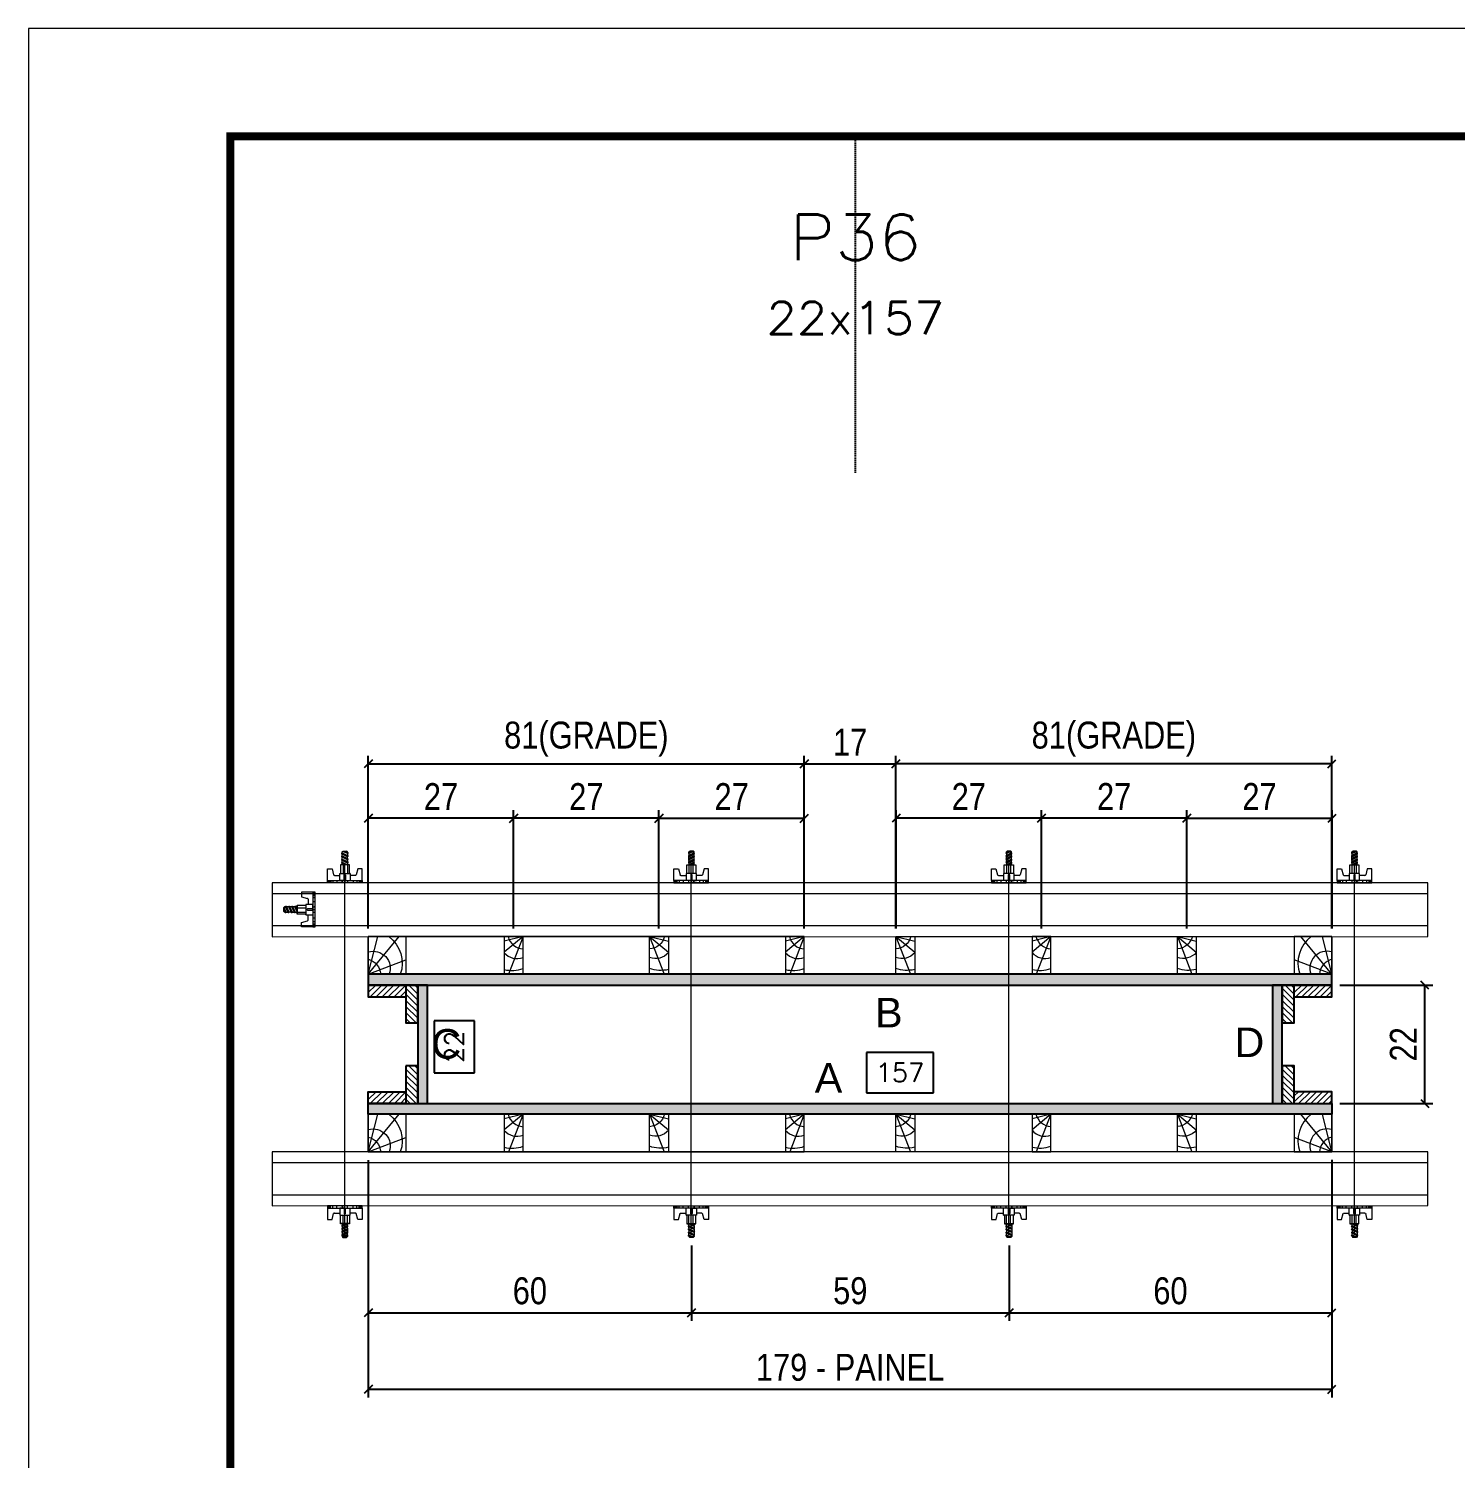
# Model space of a CAD drawing. Extents: x 14400 to 24104, y -21631 to 6985.
# Drawn here: x 14413 to 14944, y -2735 to -2204 of the extents above; entities that cross this region are included whole.
import ezdxf
from ezdxf.enums import TextEntityAlignment as Align

# ---------------------------------------------------------------- set-up
doc = ezdxf.new("R2010")
doc.units = 0
doc.linetypes.add('DASHED', pattern=[0.75, 0.5, -0.25])
doc.linetypes.add('HIDDEN', pattern=[0.375, 0.25, -0.125])
for name, color, linetype in [('CHAPA', 1, 'Continuous'), ('COTA', 241, 'Continuous'), ('MEIO_PONT', 93, 'Continuous'), ('SARRAFO', 251, 'Continuous'), ('Texto de Titulo', 7, 'Continuous'), ('Texto Qtd Sarr', 242, 'Continuous'), ('TEXTO_GERAL', 7, 'Continuous')]:
    doc.layers.add(name, color=color, linetype=linetype)
for name, color, linetype, lineweight in [('Folhas', 255, 'Continuous', 9), ('Hachura', 251, 'Continuous', 9), ('Madeira', 126, 'Continuous', 18), ('Perfil Metálico', 224, 'Continuous', 18), ('SARRAFO DE PRESSAO', 251, 'DASHED', 9), ('Texto Seção', 7, 'Continuous', 15)]:
    doc.layers.add(name, color=color, linetype=linetype, lineweight=lineweight)
doc.styles.add('ARIAL', font='arial.ttf')
doc.styles.add('COTA TECNICA 2X', font='techl___.ttf', dxfattribs={"height": 10})
doc.styles.add('ROMANS', font='romans.shx')
doc.dimstyles.new('SECAO PILAR', dxfattribs={"dimtxt": 10, "dimasz": 3, "dimexe": 3, "dimexo": 3, "dimgap": 3, "dimtad": 1, "dimdec": 1, "dimlfac": 0.5, "dimzin": 12, "dimdsep": 46, "dimtxsty": 'COTA TECNICA 2X', "dimblk1": 'OBLIQUE', "dimblk2": 'OBLIQUE', "dimsah": 1, "dimcen": 0.9, "dimclrd": 256, "dimclre": 256, "dimclrt": 256, "dimadec": 1, "dimazin": 3, "dimtfac": 1, "dimtdec": 1, "dimtmove": 0, "dimatfit": 3, "dimfxl": 1, "dimtolj": 1, "dimtzin": 12, "dimarcsym": 0})
doc.dimstyles.new('SECÇÃO 2', dxfattribs={"dimtxt": 7, "dimasz": 6, "dimexe": 0.18, "dimexo": 2, "dimgap": -4, "dimtad": 3, "dimdec": 1, "dimlfac": 0.5, "dimzin": 12, "dimdsep": 46, "dimtxsty": 'ROMANS', "dimblk": 'ARCHTICK', "dimcen": 0.09, "dimse1": 1, "dimse2": 1, "dimsd1": 1, "dimsd2": 1, "dimclrd": 180, "dimclre": 5, "dimclrt": 1, "dimadec": 0, "dimazin": 3, "dimtfac": 1, "dimtdec": 1, "dimtofl": 0, "dimtmove": 0, "dimatfit": 3, "dimldrblk": 'ARCHTICK', "dimfxl": 1, "dimtolj": 1, "dimtzin": 0, "dimarcsym": 0})

# ---------------------------------------------------------------- blocks, each defined once
blk = doc.blocks.new('9999999999')
at = {"layer": 'Folhas'}
blk.add_lwpolyline([(98138.98, 34190.21), (99623.98, 34190.21), (99623.98, 35240.21), (98138.98, 35240.21)], close=True, dxfattribs=at)
at = {"layer": 'Folhas', "color": 30, "const_width": 3}
blk.add_lwpolyline([(98213.98, 34230.21), (99583.98, 34230.21), (99583.98, 35200.21), (98213.98, 35200.21)], close=True, dxfattribs=at)
blk = doc.blocks.new('*D1787')
at = {"layer": 'COTA', "color": 180, "lineweight": -2, "transparency": 16777216}
for p, q in [((14579.1, -2572.38), (14564.1, -2572.38)), ((14564.1, -2572.38), (14564.1, -2591.72)), ((14579.1, -2591.72), (14579.1, -2572.38)), ((14564.1, -2591.72), (14579.1, -2591.72))]:
    blk.add_line(p, q, dxfattribs=at)
at = {"layer": 'Defpoints', "color": 0, "transparency": 16777216}
for p in [(14579.01, -2559.13), (14579.01, -2603.13), (14583.1, -2603.13)]:
    blk.add_point(p, dxfattribs=at)
at = {"layer": 'COTA', "color": 1, "transparency": 16777216, "insert": (14571.6, -2582.05), "char_height": 7, "attachment_point": 5, "rotation": 90, "style": 'ROMANS'}
blk.add_mtext('\\A1;22', dxfattribs=at)
blk = doc.blocks.new('_ArchTick')
at = {"color": 0, "linetype": 'ByBlock', "const_width": 0.15}
blk.add_lwpolyline([(-0.5, -0.5), (0.5, 0.5)], dxfattribs=at)
blk = doc.blocks.new('*D1788')
at = {"layer": 'COTA', "color": 180, "lineweight": -2, "transparency": 16777216}
for p, q in [((14749.74, -2584.13), (14724.74, -2584.13)), ((14724.74, -2584.13), (14724.74, -2599.13)), ((14749.74, -2599.13), (14749.74, -2584.13)), ((14724.74, -2599.13), (14749.74, -2599.13))]:
    blk.add_line(p, q, dxfattribs=at)
at = {"layer": 'Defpoints', "color": 0, "transparency": 16777216}
for p in [(14561.69, -2603.13), (14875.69, -2603.13), (14875.69, -2603.13)]:
    blk.add_point(p, dxfattribs=at)
at = {"layer": 'COTA', "color": 1, "transparency": 16777216, "insert": (14737.24, -2591.63), "char_height": 7, "attachment_point": 5, "style": 'ROMANS'}
blk.add_mtext('\\A1;157', dxfattribs=at)
blk = doc.blocks.new('_Oblique')
at = {"color": 0, "linetype": 'ByBlock', "lineweight": -2}
blk.add_line((-0.5, -0.5), (0.5, 0.5), dxfattribs=at)
blk = doc.blocks.new('*D1789')
at = {"layer": 'COTA', "lineweight": -2, "transparency": 16777216}
for p, q in [((14539.69, -2624.12), (14539.69, -2712.29)), ((14897.69, -2624.08), (14897.69, -2712.29)), ((14539.69, -2709.29), (14897.69, -2709.29))]:
    blk.add_line(p, q, dxfattribs=at)
at = {"layer": 'Defpoints', "color": 0, "transparency": 16777216}
for p in [(14539.69, -2621.12), (14897.69, -2621.08), (14897.69, -2709.29)]:
    blk.add_point(p, dxfattribs=at)
at = {"layer": 'COTA', "lineweight": -2, "transparency": 16777216, "xscale": 3, "yscale": 3, "zscale": 3, "rotation": 180}
blk.add_blockref('_Oblique', (14539.69, -2709.29), dxfattribs=at)
at = {"layer": 'COTA', "lineweight": -2, "transparency": 16777216, "xscale": 3, "yscale": 3, "zscale": 3}
blk.add_blockref('_Oblique', (14897.69, -2709.29), dxfattribs=at)
at = {"layer": 'COTA', "transparency": 16777216, "insert": (14718.69, -2701.18), "char_height": 10, "attachment_point": 5, "style": 'COTA TECNICA 2X'}
blk.add_mtext('\\A1;179 - PAINEL', dxfattribs=at)
blk = doc.blocks.new('*D1790')
at = {"layer": 'COTA', "lineweight": -2, "transparency": 16777216}
for p, q in [((14539.69, -2624.13), (14539.69, -2683.86)), ((14659.76, -2655.9), (14659.76, -2683.86)), ((14539.69, -2680.86), (14659.76, -2680.86))]:
    blk.add_line(p, q, dxfattribs=at)
at = {"layer": 'Defpoints', "color": 0, "transparency": 16777216}
for p in [(14539.69, -2621.13), (14659.76, -2652.9), (14659.76, -2680.86)]:
    blk.add_point(p, dxfattribs=at)
at = {"layer": 'COTA', "lineweight": -2, "transparency": 16777216, "xscale": 3, "yscale": 3, "zscale": 3, "rotation": 180}
blk.add_blockref('_Oblique', (14539.69, -2680.86), dxfattribs=at)
at = {"layer": 'COTA', "lineweight": -2, "transparency": 16777216, "xscale": 3, "yscale": 3, "zscale": 3}
blk.add_blockref('_Oblique', (14659.76, -2680.86), dxfattribs=at)
at = {"layer": 'COTA', "transparency": 16777216, "insert": (14599.72, -2672.76), "char_height": 10, "attachment_point": 5, "style": 'COTA TECNICA 2X'}
blk.add_mtext('\\A1;60', dxfattribs=at)
blk = doc.blocks.new('*D1791')
at = {"layer": 'COTA', "lineweight": -2, "transparency": 16777216}
for p, q in [((14897.69, -2624.13), (14897.69, -2683.86)), ((14777.76, -2655.9), (14777.76, -2683.86)), ((14777.76, -2680.86), (14897.69, -2680.86))]:
    blk.add_line(p, q, dxfattribs=at)
at = {"layer": 'Defpoints', "color": 0, "transparency": 16777216}
for p in [(14897.69, -2621.13), (14777.76, -2652.9), (14897.69, -2680.86)]:
    blk.add_point(p, dxfattribs=at)
at = {"layer": 'COTA', "lineweight": -2, "transparency": 16777216, "xscale": 3, "yscale": 3, "zscale": 3, "rotation": 180}
blk.add_blockref('_Oblique', (14777.76, -2680.86), dxfattribs=at)
at = {"layer": 'COTA', "lineweight": -2, "transparency": 16777216, "xscale": 3, "yscale": 3, "zscale": 3}
blk.add_blockref('_Oblique', (14897.69, -2680.86), dxfattribs=at)
at = {"layer": 'COTA', "transparency": 16777216, "insert": (14837.72, -2672.76), "char_height": 10, "attachment_point": 5, "style": 'COTA TECNICA 2X'}
blk.add_mtext('\\A1;60', dxfattribs=at)
blk = doc.blocks.new('C')
at = {"layer": 'Hachura', "color": 0}
for p, q in [((0, 3.22), (0, -3.22)), ((0.45, 3.22), (0, 3.22)), ((0.46, 3.16), (0, 3.16)), ((0.46, 3.05), (0, 3.05)), ((0.46, 2.88), (0, 2.88)), ((0, 2.75), (0, -1.16)), ((0.45, -3.23), (0.45, 3.22)), ((0.45, 3.22), (2.58, 3.22)), ((2.58, 3.22), (2.58, 2.39)), ((0.46, 2.65), (0, 2.65)), ((0.46, 2.23), (0, 2.23)), ((0.46, 1.51), (0, 1.51)), ((0.39, 0.49), (0.17, 0.49)), ((1.74, 0.97), (0.45, 0.97)), ((1.45, 0.1), (0.45, 0.1)), ((1.35, 1.94), (1.35, 0.96)), ((2.58, 2.39), (1.47, 2.09)), ((1.74, -0.97), (1.74, 0.97)), ((1.74, 0.97), (1.74, 0.84)), ((1.74, 0.97), (1.74, 0.84)), ((1.74, 0.84), (3.35, 0.84)), ((3.35, 0.45), (1.74, 0.45)), ((3.32, 0.84), (3.32, -0.84)), ((3.35, 0.84), (3.35, -0.84)), ((3.68, 0.45), (3.35, 0.45)), ((3.84, -0.52), (3.35, 0.45)), ((3.35, 0.06), (3.67, -0.57)), ((3.68, 0.45), (4.16, -0.52)), ((3.72, 0.5), (4.25, -0.57)), ((4.37, -0.55), (3.83, 0.53)), ((4.15, 0.45), (3.93, 0.45)), ((4.42, -0.52), (3.93, 0.45)), ((4.15, 0.45), (4.26, 0.45)), ((4.26, 0.45), (4.74, -0.52)), ((4.3, 0.5), (4.83, -0.57)), ((4.95, -0.55), (4.41, 0.53)), ((4.51, 0.45), (4.84, 0.45)), ((5, -0.52), (4.51, 0.45)), ((4.84, 0.45), (5.32, -0.52)), ((4.88, 0.5), (5.41, -0.57)), ((5.53, -0.55), (4.99, 0.53)), ((5.58, -0.52), (5.09, 0.45)), ((5.42, 0.45), (5.09, 0.45)), ((5.58, -0.52), (5.09, 0.45)), ((5.42, 0.45), (5.74, -0.19)), ((5.46, 0.5), (5.74, -0.07)), ((5.74, 0.19), (5.57, 0.53)), ((5.74, 0.32), (5.68, 0.45)), ((5.68, 0.45), (5.74, 0.45)), ((5.74, 0.45), (5.9, 0.29)), ((5.74, 0.45), (5.74, -0.52)), ((5.9, -0.36), (5.9, 0.29)), ((0.45, 0), (0, 0)), ((0.46, -1.52), (0, -1.52)), ((0.46, -2.23), (0, -2.23)), ((0.46, -2.65), (0, -2.65)), ((0.08, -0.48), (0.29, -0.48)), ((0.29, -0.48), (0.4, -0.48)), ((0.45, 0), (0.45, -0.97)), ((0.45, -0.16), (1.45, -0.16)), ((0.45, -0.65), (0.45, -0.32)), ((0.45, -3.23), (0.45, -0.65)), ((0.45, -0.97), (1.74, -0.97)), ((1.35, -1.94), (1.35, -0.97)), ((2.58, -2.39), (1.47, -2.1)), ((3.35, -0.32), (1.74, -0.32)), ((3.35, -0.84), (1.74, -0.84)), ((2.58, -3.23), (2.58, -2.39)), ((3.35, -0.07), (3.58, -0.52)), ((3.35, -0.52), (3.58, -0.52)), ((3.84, -0.52), (4.16, -0.52)), ((4.42, -0.52), (4.74, -0.52)), ((4.63, -0.52), (4.74, -0.52)), ((5, -0.52), (5.32, -0.52)), ((5.58, -0.52), (5.74, -0.52)), ((5.74, -0.52), (5.9, -0.36)), ((5.74, -0.52), (5.74, -0.52)), ((0.46, -2.88), (0, -2.88)), ((0.46, -3.05), (0, -3.05)), ((0.46, -3.16), (0, -3.16)), ((0, -3.22), (2.57, -3.22))]:
    blk.add_line(p, q, dxfattribs=at)
for centre, radius, start, end in [((1.52, 1.94), 0.161, 104.7436, 180), ((1.44, -0.03), 0.129, 272.695, 87.305), ((3.81, 0.39), 0.143, 25.5688, 154.4312), ((4.39, 0.39), 0.143, 25.5688, 154.4312), ((4.97, 0.39), 0.143, 25.5688, 154.4312), ((5.55, 0.39), 0.143, 25.5688, 154.4312), ((0.17, -0.37), 0.174, 221.744, 317.8592), ((1.52, -1.94), 0.161, 180, 255.2564), ((3.71, -0.4), 0.174, 222.1408, 318.256), ((4.29, -0.4), 0.174, 222.1408, 318.256), ((4.87, -0.4), 0.174, 222.1408, 318.256), ((5.45, -0.4), 0.174, 222.1408, 318.256), ((5.61, -0.4), 0.174, 317.8592, 318.256)]:
    blk.add_arc(centre, radius, start, end, dxfattribs=at)
blk = doc.blocks.new('*D1781')
at = {"layer": 'COTA', "lineweight": -2, "transparency": 16777216}
for p, q in [((14659.76, -2655.9), (14659.76, -2683.86)), ((14777.76, -2655.9), (14777.76, -2683.86)), ((14659.76, -2680.86), (14777.76, -2680.86))]:
    blk.add_line(p, q, dxfattribs=at)
at = {"layer": 'Defpoints', "color": 0, "transparency": 16777216}
for p in [(14659.76, -2652.9), (14777.76, -2652.9), (14777.76, -2680.86)]:
    blk.add_point(p, dxfattribs=at)
at = {"layer": 'COTA', "lineweight": -2, "transparency": 16777216, "xscale": 3, "yscale": 3, "zscale": 3, "rotation": 180}
blk.add_blockref('_Oblique', (14659.76, -2680.86), dxfattribs=at)
at = {"layer": 'COTA', "lineweight": -2, "transparency": 16777216, "xscale": 3, "yscale": 3, "zscale": 3}
blk.add_blockref('_Oblique', (14777.76, -2680.86), dxfattribs=at)
at = {"layer": 'COTA', "transparency": 16777216, "insert": (14718.76, -2672.72), "char_height": 10, "attachment_point": 5, "style": 'COTA TECNICA 2X'}
blk.add_mtext('\\A1;59', dxfattribs=at)
blk = doc.blocks.new('*D1782')
at = {"layer": 'COTA', "lineweight": -2, "transparency": 16777216}
for p, q in [((14735.69, -2538.13), (14735.69, -2474)), ((14897.68, -2538.13), (14897.68, -2474)), ((14897.68, -2477), (14735.69, -2477))]:
    blk.add_line(p, q, dxfattribs=at)
at = {"layer": 'Defpoints', "color": 0, "transparency": 16777216}
for p in [(14735.69, -2477), (14735.69, -2541.13), (14897.68, -2541.13)]:
    blk.add_point(p, dxfattribs=at)
at = {"layer": 'COTA', "lineweight": -2, "transparency": 16777216, "xscale": 3, "yscale": 3, "zscale": 3, "rotation": 180}
blk.add_blockref('_Oblique', (14735.69, -2477), dxfattribs=at)
at = {"layer": 'COTA', "lineweight": -2, "transparency": 16777216, "xscale": 3, "yscale": 3, "zscale": 3}
blk.add_blockref('_Oblique', (14897.68, -2477), dxfattribs=at)
at = {"layer": 'COTA', "transparency": 16777216, "insert": (14816.69, -2467.78), "char_height": 10, "attachment_point": 5, "style": 'COTA TECNICA 2X'}
blk.add_mtext('\\A1;81(GRADE)', dxfattribs=at)
blk = doc.blocks.new('*D1783')
at = {"layer": 'COTA', "lineweight": -2, "transparency": 16777216}
for p, q in [((14900.69, -2559.13), (14935.24, -2559.13)), ((14932.24, -2603.13), (14932.24, -2559.13)), ((14900.69, -2603.13), (14935.24, -2603.13))]:
    blk.add_line(p, q, dxfattribs=at)
at = {"layer": 'Defpoints', "color": 0, "transparency": 16777216}
for p in [(14897.69, -2559.13), (14932.24, -2559.13), (14897.69, -2603.13)]:
    blk.add_point(p, dxfattribs=at)
at = {"layer": 'COTA', "lineweight": -2, "transparency": 16777216, "xscale": 3, "yscale": 3, "zscale": 3}
for p, rotation in [((14932.24, -2559.13), 90), ((14932.24, -2603.13), 270)]:
    blk.add_blockref('_Oblique', p, dxfattribs=dict(at, rotation=rotation))
at = {"layer": 'COTA', "transparency": 16777216, "insert": (14924.24, -2581.13), "char_height": 10, "attachment_point": 5, "rotation": 90, "style": 'COTA TECNICA 2X'}
blk.add_mtext('\\A1;22', dxfattribs=at)
blk = doc.blocks.new('PONTALETE')
at = {"layer": 'Madeira'}
for q in [(2.71, 7), (7, 5.76), (7, 1.74)]:
    blk.add_line((0, 0), q, dxfattribs=at)
blk.add_lwpolyline([(0, 0), (7, 0), (7, 7), (0, 7)], close=True, dxfattribs=at)
for centre, radius, start, end in [((2.04, 0.06), 6.23, 37.2818, 109.0913), ((1.09, 0.9), 3.19, 343.603, 109.9847), ((-0.21, -0.78), 3.09, 14.6322, 86.0383)]:
    blk.add_arc(centre, radius, start, end, dxfattribs=at)
blk = doc.blocks.new('titulo1')
at = {"layer": 'Defpoints', "color": 252, "linetype": 'HIDDEN', "ltscale": 2}
blk.add_line((0, 0), (0, 125), dxfattribs=at)
at = {"layer": 'Defpoints', "style": 'ROMANS', "oblique": 15}
blk.add_attdef('FOLHA', text='', height=10, dxfattribs=at).set_placement((0, 15.58), align=Align.MIDDLE_CENTER)
at = {"layer": 'Texto Qtd Sarr', "color": 3, "style": 'ROMANS', "oblique": 15}
for tag, height, p in [('TITULO', 17, (0, 71.45)), ('SEÇÃO', 12, (0, 41.55))]:
    blk.add_attdef(tag, text='', height=height, dxfattribs=at).set_placement(p, align=Align.MIDDLE_CENTER)
blk = doc.blocks.new('MEIO PONTALETE')
at = {"layer": 'Madeira'}
for q in [(2.71, 7), (3.5, 2.88), (3.5, 0.87)]:
    blk.add_line((0, 0), q, dxfattribs=at)
blk.add_lwpolyline([(0, 0), (3.5, 0), (3.5, 7), (0, 7)], close=True, dxfattribs=at)
for centre, radius, start, end in [((2.04, 0.06), 6.23, 76.4499, 109.0913), ((1.09, 0.9), 3.19, 40.9063, 109.9847), ((-0.21, -0.78), 3.09, 14.6322, 86.0383)]:
    blk.add_arc(centre, radius, start, end, dxfattribs=at)
blk = doc.blocks.new('*D1784')
at = {"layer": 'COTA', "lineweight": -2, "transparency": 16777216}
for p, q in [((14593.69, -2538.13), (14593.69, -2494.2)), ((14647.69, -2538.13), (14647.69, -2494.2)), ((14647.69, -2497.2), (14593.69, -2497.2))]:
    blk.add_line(p, q, dxfattribs=at)
at = {"layer": 'Defpoints', "color": 0, "transparency": 16777216}
for p in [(14593.69, -2497.2), (14593.69, -2541.13), (14647.69, -2541.13)]:
    blk.add_point(p, dxfattribs=at)
at = {"layer": 'COTA', "lineweight": -2, "transparency": 16777216, "xscale": 3, "yscale": 3, "zscale": 3, "rotation": 180}
blk.add_blockref('_Oblique', (14593.69, -2497.2), dxfattribs=at)
at = {"layer": 'COTA', "lineweight": -2, "transparency": 16777216, "xscale": 3, "yscale": 3, "zscale": 3}
blk.add_blockref('_Oblique', (14647.69, -2497.2), dxfattribs=at)
at = {"layer": 'COTA', "transparency": 16777216, "insert": (14620.69, -2489.13), "char_height": 10, "attachment_point": 5, "style": 'COTA TECNICA 2X'}
blk.add_mtext('\\A1;27', dxfattribs=at)
blk = doc.blocks.new('*D1785')
at = {"layer": 'COTA', "lineweight": -2, "transparency": 16777216}
for p, q in [((14539.69, -2538.13), (14539.69, -2494.2)), ((14593.69, -2538.13), (14593.69, -2494.2)), ((14593.69, -2497.2), (14539.69, -2497.2))]:
    blk.add_line(p, q, dxfattribs=at)
at = {"layer": 'Defpoints', "color": 0, "transparency": 16777216}
for p in [(14539.69, -2497.2), (14539.69, -2541.13), (14593.69, -2541.13)]:
    blk.add_point(p, dxfattribs=at)
at = {"layer": 'COTA', "lineweight": -2, "transparency": 16777216, "xscale": 3, "yscale": 3, "zscale": 3, "rotation": 180}
blk.add_blockref('_Oblique', (14539.69, -2497.2), dxfattribs=at)
at = {"layer": 'COTA', "lineweight": -2, "transparency": 16777216, "xscale": 3, "yscale": 3, "zscale": 3}
blk.add_blockref('_Oblique', (14593.69, -2497.2), dxfattribs=at)
at = {"layer": 'COTA', "transparency": 16777216, "insert": (14566.69, -2489.13), "char_height": 10, "attachment_point": 5, "style": 'COTA TECNICA 2X'}
blk.add_mtext('\\A1;27', dxfattribs=at)
blk = doc.blocks.new('*D1786')
at = {"layer": 'COTA', "lineweight": -2, "transparency": 16777216}
for p, q in [((14539.69, -2538.13), (14539.69, -2474)), ((14701.69, -2538.13), (14701.69, -2474)), ((14539.69, -2477), (14701.69, -2477))]:
    blk.add_line(p, q, dxfattribs=at)
at = {"layer": 'Defpoints', "color": 0, "transparency": 16777216}
for p in [(14701.69, -2477), (14539.69, -2541.13), (14701.69, -2541.13)]:
    blk.add_point(p, dxfattribs=at)
at = {"layer": 'COTA', "lineweight": -2, "transparency": 16777216, "xscale": 3, "yscale": 3, "zscale": 3, "rotation": 180}
blk.add_blockref('_Oblique', (14539.69, -2477), dxfattribs=at)
at = {"layer": 'COTA', "lineweight": -2, "transparency": 16777216, "xscale": 3, "yscale": 3, "zscale": 3}
blk.add_blockref('_Oblique', (14701.69, -2477), dxfattribs=at)
at = {"layer": 'COTA', "transparency": 16777216, "insert": (14620.69, -2467.78), "char_height": 10, "attachment_point": 5, "style": 'COTA TECNICA 2X'}
blk.add_mtext('\\A1;81(GRADE)', dxfattribs=at)
blk = doc.blocks.new('*D1808')
at = {"layer": 'COTA', "lineweight": -2, "transparency": 16777216}
for p, q in [((14701.69, -2538.13), (14701.69, -2474)), ((14735.69, -2538.15), (14735.69, -2474)), ((14701.69, -2477), (14735.69, -2477))]:
    blk.add_line(p, q, dxfattribs=at)
at = {"layer": 'Defpoints', "color": 0, "transparency": 16777216}
for p in [(14735.69, -2477), (14701.69, -2541.13), (14735.69, -2541.15)]:
    blk.add_point(p, dxfattribs=at)
at = {"layer": 'COTA', "lineweight": -2, "transparency": 16777216, "xscale": 3, "yscale": 3, "zscale": 3, "rotation": 180}
blk.add_blockref('_Oblique', (14701.69, -2477), dxfattribs=at)
at = {"layer": 'COTA', "lineweight": -2, "transparency": 16777216, "xscale": 3, "yscale": 3, "zscale": 3}
blk.add_blockref('_Oblique', (14735.69, -2477), dxfattribs=at)
at = {"layer": 'COTA', "transparency": 16777216, "insert": (14718.69, -2468.93), "char_height": 10, "attachment_point": 5, "style": 'COTA TECNICA 2X'}
blk.add_mtext('\\A1;17', dxfattribs=at)
blk = doc.blocks.new('*D1809')
at = {"layer": 'COTA', "lineweight": -2, "transparency": 16777216}
for p, q in [((14647.69, -2538.13), (14647.69, -2494.2)), ((14701.69, -2538.16), (14701.69, -2494.2)), ((14647.69, -2497.2), (14701.69, -2497.2))]:
    blk.add_line(p, q, dxfattribs=at)
at = {"layer": 'Defpoints', "color": 0, "transparency": 16777216}
for p in [(14701.69, -2497.2), (14647.69, -2541.13), (14701.69, -2541.16)]:
    blk.add_point(p, dxfattribs=at)
at = {"layer": 'COTA', "lineweight": -2, "transparency": 16777216, "xscale": 3, "yscale": 3, "zscale": 3, "rotation": 180}
blk.add_blockref('_Oblique', (14647.69, -2497.2), dxfattribs=at)
at = {"layer": 'COTA', "lineweight": -2, "transparency": 16777216, "xscale": 3, "yscale": 3, "zscale": 3}
blk.add_blockref('_Oblique', (14701.69, -2497.2), dxfattribs=at)
at = {"layer": 'COTA', "transparency": 16777216, "insert": (14674.69, -2489.13), "char_height": 10, "attachment_point": 5, "style": 'COTA TECNICA 2X'}
blk.add_mtext('\\A1;27', dxfattribs=at)
blk = doc.blocks.new('*D1792')
at = {"layer": 'COTA', "lineweight": -2, "transparency": 16777216}
for p, q in [((14789.8, -2538.1), (14789.8, -2494.17)), ((14843.8, -2538.1), (14843.8, -2494.17)), ((14843.8, -2497.17), (14789.8, -2497.17))]:
    blk.add_line(p, q, dxfattribs=at)
at = {"layer": 'Defpoints', "color": 0, "transparency": 16777216}
for p in [(14789.8, -2497.17), (14789.8, -2541.1), (14843.8, -2541.1)]:
    blk.add_point(p, dxfattribs=at)
at = {"layer": 'COTA', "lineweight": -2, "transparency": 16777216, "xscale": 3, "yscale": 3, "zscale": 3, "rotation": 180}
blk.add_blockref('_Oblique', (14789.8, -2497.17), dxfattribs=at)
at = {"layer": 'COTA', "lineweight": -2, "transparency": 16777216, "xscale": 3, "yscale": 3, "zscale": 3}
blk.add_blockref('_Oblique', (14843.8, -2497.17), dxfattribs=at)
at = {"layer": 'COTA', "transparency": 16777216, "insert": (14816.8, -2489.1), "char_height": 10, "attachment_point": 5, "style": 'COTA TECNICA 2X'}
blk.add_mtext('\\A1;27', dxfattribs=at)
blk = doc.blocks.new('*D1793')
at = {"layer": 'COTA', "lineweight": -2, "transparency": 16777216}
for p, q in [((14735.8, -2538.1), (14735.8, -2494.17)), ((14789.8, -2538.1), (14789.8, -2494.17)), ((14789.8, -2497.17), (14735.8, -2497.17))]:
    blk.add_line(p, q, dxfattribs=at)
at = {"layer": 'Defpoints', "color": 0, "transparency": 16777216}
for p in [(14735.8, -2497.17), (14735.8, -2541.1), (14789.8, -2541.1)]:
    blk.add_point(p, dxfattribs=at)
at = {"layer": 'COTA', "lineweight": -2, "transparency": 16777216, "xscale": 3, "yscale": 3, "zscale": 3, "rotation": 180}
blk.add_blockref('_Oblique', (14735.8, -2497.17), dxfattribs=at)
at = {"layer": 'COTA', "lineweight": -2, "transparency": 16777216, "xscale": 3, "yscale": 3, "zscale": 3}
blk.add_blockref('_Oblique', (14789.8, -2497.17), dxfattribs=at)
at = {"layer": 'COTA', "transparency": 16777216, "insert": (14762.8, -2489.1), "char_height": 10, "attachment_point": 5, "style": 'COTA TECNICA 2X'}
blk.add_mtext('\\A1;27', dxfattribs=at)
blk = doc.blocks.new('*D1810')
at = {"layer": 'COTA', "lineweight": -2, "transparency": 16777216}
for p, q in [((14843.8, -2538.1), (14843.8, -2494.17)), ((14897.8, -2538.13), (14897.8, -2494.17)), ((14843.8, -2497.17), (14897.8, -2497.17))]:
    blk.add_line(p, q, dxfattribs=at)
at = {"layer": 'Defpoints', "color": 0, "transparency": 16777216}
for p in [(14897.8, -2497.17), (14843.8, -2541.1), (14897.8, -2541.13)]:
    blk.add_point(p, dxfattribs=at)
at = {"layer": 'COTA', "lineweight": -2, "transparency": 16777216, "xscale": 3, "yscale": 3, "zscale": 3, "rotation": 180}
blk.add_blockref('_Oblique', (14843.8, -2497.17), dxfattribs=at)
at = {"layer": 'COTA', "lineweight": -2, "transparency": 16777216, "xscale": 3, "yscale": 3, "zscale": 3}
blk.add_blockref('_Oblique', (14897.8, -2497.17), dxfattribs=at)
at = {"layer": 'COTA', "transparency": 16777216, "insert": (14870.8, -2489.1), "char_height": 10, "attachment_point": 5, "style": 'COTA TECNICA 2X'}
blk.add_mtext('\\A1;27', dxfattribs=at)

msp = doc.modelspace()

# ---------------------------------------------------------------- hatches: boundary and pattern name
at = {"layer": 'Hachura'}
h = msp.add_hatch(color=256, dxfattribs=at)
h.dxf.hatch_style = 1
h.paths.add_polyline_path([(14897.69, -2559.13), (14897.69, -2555.13), (14539.69, -2555.13), (14539.69, -2559.13)])
h = msp.add_hatch(dxfattribs=at)
h.set_pattern_fill('ANSI31', color=256, scale=0.5, angle=180, style=0)
h.set_pattern_definition([(225, (5415.7353, -25488.5337), (1.12253202, -1.12253202), [])])
h.paths.add_polyline_path([(14553.69, -2559.13), (14553.69, -2563.53), (14539.69, -2563.53), (14539.69, -2559.13)])
h = msp.add_hatch(dxfattribs=at)
h.set_pattern_fill('ANSI31', color=256, scale=0.5, angle=270, style=0)
h.set_pattern_definition([(315, (37449.4953, -12062.0774), (1.12253202, 1.12253202), [])])
h.paths.add_polyline_path([(14558.09, -2573.13), (14553.69, -2573.13), (14553.69, -2559.13), (14558.09, -2559.13)])
h = msp.add_hatch(color=256, dxfattribs=at)
h.dxf.hatch_style = 1
h.paths.add_polyline_path([(14558.09, -2603.13), (14561.69, -2603.13), (14561.69, -2559.13), (14558.09, -2559.13)])
h = msp.add_hatch(color=256, dxfattribs=at)
h.dxf.hatch_style = 1
h.paths.add_polyline_path([(14875.69, -2603.13), (14879.29, -2603.13), (14879.29, -2559.13), (14875.69, -2559.13)])
h = msp.add_hatch(dxfattribs=at)
h.set_pattern_fill('ANSI31', color=256, scale=0.5, angle=270, style=0)
h.set_pattern_definition([(315, (37775.0953, -12062.0774), (1.12253202, 1.12253202), [])])
h.paths.add_polyline_path([(14883.69, -2573.13), (14879.29, -2573.13), (14879.29, -2559.13), (14883.69, -2559.13)])
h = msp.add_hatch(dxfattribs=at)
h.set_pattern_fill('ANSI31', color=256, scale=0.5, angle=180, style=0)
h.set_pattern_definition([(225, (5759.7353, -25488.5337), (1.12253202, -1.12253202), [])])
h.paths.add_polyline_path([(14897.69, -2559.13), (14897.69, -2563.53), (14883.69, -2563.53), (14883.69, -2559.13)])
h = msp.add_hatch(dxfattribs=at)
h.set_pattern_fill('ANSI31', color=256, scale=0.5, angle=270, style=0)
h.set_pattern_definition([(315, (37449.4953, -12092.0774), (1.12253202, 1.12253202), [])])
h.paths.add_polyline_path([(14558.09, -2603.13), (14553.69, -2603.13), (14553.69, -2589.13), (14558.09, -2589.13)])
h = msp.add_hatch(dxfattribs=at)
h.set_pattern_fill('ANSI31', color=256, scale=0.5, angle=270, style=0)
h.set_pattern_definition([(315, (37775.0953, -12092.0774), (1.12253202, 1.12253202), [])])
h.paths.add_polyline_path([(14883.69, -2603.13), (14879.29, -2603.13), (14879.29, -2589.13), (14883.69, -2589.13)])
h = msp.add_hatch(dxfattribs=at)
h.set_pattern_fill('ANSI31', color=256, scale=0.5, angle=180, style=0)
h.set_pattern_definition([(225, (5415.7353, -25494.5337), (1.12253202, -1.12253202), [])])
h.paths.add_polyline_path([(14553.69, -2603.13), (14553.69, -2598.73), (14539.69, -2598.73), (14539.69, -2603.13)])
h = msp.add_hatch(dxfattribs=at)
h.set_pattern_fill('ANSI31', color=256, scale=0.5, angle=180, style=0)
h.set_pattern_definition([(225, (5394.7353, -25494.5337), (1.12253202, -1.12253202), [])])
h.paths.add_polyline_path([(14883.69, -2603.13), (14883.69, -2598.73), (14897.69, -2598.73), (14897.69, -2603.13)])
h = msp.add_hatch(color=256, dxfattribs=at)
h.dxf.hatch_style = 1
h.paths.add_polyline_path([(14897.69, -2603.13), (14897.69, -2607.13), (14539.69, -2607.13), (14539.69, -2603.13)])

# ---------------------------------------------------------------- linework, layer by layer
at = {"layer": 'CHAPA'}
for points in [[(14897.69, -2559.13), (14897.69, -2555.13), (14539.69, -2555.13), (14539.69, -2559.13)], [(14558.09, -2603.13), (14561.69, -2603.13), (14561.69, -2559.13), (14558.09, -2559.13)], [(14875.69, -2603.13), (14879.29, -2603.13), (14879.29, -2559.13), (14875.69, -2559.13)], [(14897.69, -2603.13), (14897.69, -2607.13), (14539.69, -2607.13), (14539.69, -2603.13)]]:
    msp.add_lwpolyline(points, close=True, dxfattribs=at)
at = {"layer": 'Hachura'}
for p, q in [((14531, -2651.9), (14531, -2514.16)), ((14659.69, -2651.9), (14659.69, -2514.16)), ((14777.69, -2651.9), (14777.69, -2514.16)), ((14906.08, -2651.9), (14906.08, -2514.16))]:
    msp.add_line(p, q, dxfattribs=at)
at = {"layer": 'Madeira'}
for points in [[(14701.69, -2555.13), (14701.69, -2541.13), (14539.69, -2541.13), (14539.69, -2555.13)], [(14735.69, -2555.13), (14735.69, -2541.13), (14897.69, -2541.13), (14897.69, -2555.13)], [(14701.69, -2621.13), (14701.69, -2607.13), (14539.69, -2607.13), (14539.69, -2621.13)], [(14735.69, -2621.13), (14735.69, -2607.13), (14897.69, -2607.13), (14897.69, -2621.13)]]:
    msp.add_lwpolyline(points, close=True, dxfattribs=at)
at = {"layer": 'Perfil Metálico'}
for p, q in [((14933.41, -2525.19), (14503.97, -2525.19)), ((14933.41, -2537.19), (14503.97, -2537.19)), ((14933.41, -2625.13), (14503.97, -2625.13)), ((14933.41, -2637.13), (14503.97, -2637.13))]:
    msp.add_line(p, q, dxfattribs=at)
for points in [[(14933.41, -2541.12), (14933.41, -2521.12), (14503.97, -2521.19), (14503.97, -2541.19)], [(14503.97, -2621.13), (14503.97, -2641.13), (14933.41, -2641.07), (14933.41, -2621.07)]]:
    msp.add_lwpolyline(points, close=True, dxfattribs=at)
at = {"layer": 'SARRAFO'}
for points in [[(14553.69, -2559.13), (14539.69, -2559.13), (14539.69, -2563.53), (14553.69, -2563.53)], [(14883.69, -2563.53), (14897.69, -2563.53), (14897.69, -2559.13), (14883.69, -2559.13)], [(14553.69, -2603.13), (14539.69, -2603.13), (14539.69, -2598.73), (14553.69, -2598.73)], [(14883.69, -2603.13), (14897.69, -2603.13), (14897.69, -2598.73), (14883.69, -2598.73)]]:
    msp.add_lwpolyline(points, dxfattribs=at)
for points in [[(14553.69, -2559.13), (14553.69, -2573.13), (14558.09, -2573.13), (14558.09, -2559.13)], [(14879.29, -2559.13), (14879.29, -2573.13), (14883.69, -2573.13), (14883.69, -2559.13)], [(14553.69, -2589.13), (14553.69, -2603.13), (14558.09, -2603.13), (14558.09, -2589.13)], [(14879.29, -2589.13), (14879.29, -2603.13), (14883.69, -2603.13), (14883.69, -2589.13)]]:
    msp.add_lwpolyline(points, close=True, dxfattribs=at)

# ---------------------------------------------------------------- block references
at = {"layer": 'Hachura', "linetype": 'Continuous', "yscale": 2, "zscale": 2}
for p, xscale, rotation in [((14531.01, -2521.16), -2, 270), ((14659.68, -2521.16), 2, 90.00000000000001), ((14777.68, -2521.16), 2, 90.00000000000001), ((14906.07, -2521.16), 2, 90.00000000000001), ((14520, -2531.12), 2, 180), ((14531, -2641.1), 2, 270), ((14659.69, -2641.1), -2, 90), ((14777.69, -2641.1), -2, 90), ((14906.08, -2641.1), -2, 90)]:
    msp.add_blockref('C', p, dxfattribs=dict(at, xscale=xscale, rotation=rotation))
at = {"layer": 'MEIO_PONT'}
for name, p, xscale, yscale, zscale, rotation in [('PONTALETE', (14539.69, -2555.13), -2, 2, 2, 270), ('MEIO PONTALETE', (14597.19, -2541.13), 1.999999997962732, 1.999999997962732, 1.999999997962732, 180), ('MEIO PONTALETE', (14644.19, -2541.13), -1.999999997962732, 1.999999997962732, 1.999999997962732, 180), ('MEIO PONTALETE', (14701.69, -2541.13), 1.999999997962732, 1.999999997962732, 1.999999997962732, 180), ('MEIO PONTALETE', (14735.69, -2541.13), -1.999999997962732, 1.999999997962732, 1.999999997962732, 180), ('MEIO PONTALETE', (14793.3, -2541.1), 1.999999997962732, 1.999999997962732, 1.999999997962732, 180), ('MEIO PONTALETE', (14840.3, -2541.1), -1.999999997962732, 1.999999997962732, 1.999999997962732, 180), ('PONTALETE', (14897.69, -2555.13), 2, 2, 2, 89.99999999999997), ('PONTALETE', (14539.69, -2621.13), -2, 2, 2, 270), ('MEIO PONTALETE', (14597.19, -2607.13), 1.999999997962732, 1.999999997962732, 1.999999997962732, 180), ('MEIO PONTALETE', (14644.19, -2607.13), -1.999999997962732, 1.999999997962732, 1.999999997962732, 180), ('MEIO PONTALETE', (14701.69, -2607.13), 1.999999997962732, 1.999999997962732, 1.999999997962732, 180), ('MEIO PONTALETE', (14735.69, -2607.13), -1.999999997962732, 1.999999997962732, 1.999999997962732, 180), ('MEIO PONTALETE', (14793.3, -2607.1), 1.999999997962732, 1.999999997962732, 1.999999997962732, 180), ('MEIO PONTALETE', (14840.3, -2607.1), -1.999999997962732, 1.999999997962732, 1.999999997962732, 180), ('PONTALETE', (14897.69, -2621.13), 2, 2, 2, 89.99999999999997)]:
    msp.add_blockref(name, p, dxfattribs=dict(at, xscale=xscale, yscale=yscale, zscale=zscale, rotation=rotation))
at = {"layer": 'SARRAFO DE PRESSAO', "color": 6, "linetype": 'ByBlock'}
msp.add_blockref('9999999999', (-83725.51, -37444.08), dxfattribs=at)
at = {"layer": 'Texto Seção'}
ref = msp.add_blockref('titulo1', (14720.69, -2368.87), dxfattribs=at)
ref.add_attrib('TITULO', 'P36', dxfattribs={"layer": 'Texto de Titulo', "color": 7, "height": 17, "style": 'ROMANS', "width": 1.1}).set_placement((14720.69, -2281.37), align=Align.MIDDLE_CENTER)
ref.add_attrib('SEÇÃO', '22x157', dxfattribs={"layer": 'Texto de Titulo', "color": 7, "height": 12, "style": 'ROMANS', "width": 1.1}).set_placement((14720.69, -2311.37), align=Align.MIDDLE_CENTER)

# ---------------------------------------------------------------- texts
at = {"layer": 'TEXTO_GERAL', "style": 'ARIAL'}
for s, p in [('B', (14733.09, -2569.38)), ('C', (14568.7, -2580.98)), ('D', (14867.05, -2580.4)), ('A', (14710.68, -2593.61))]:
    msp.add_text(s, height=11, dxfattribs=at).set_placement(p, align=Align.MIDDLE_CENTER)

# ---------------------------------------------------------------- dimensions: what is measured, and where the dimension line sits
at = {"layer": 'COTA'}
dim = msp.add_linear_dim(base=(14701.69, -2477), p1=(14539.69, -2541.13), p2=(14701.69, -2541.13), angle=180, text='<>(GRADE)', dimstyle='SECAO PILAR', dxfattribs=at)
dim.commit()
dim.dimension.update_dxf_attribs({"geometry": '*D1786', "text_midpoint": (14620.69, -2467.78)})
for base, p1, p2, picture, middle in [((14735.69, -2477), (14701.69, -2541.13), (14735.69, -2541.15), '*D1808', (14718.69, -2468.93)), ((14701.69, -2497.2), (14647.69, -2541.13), (14701.69, -2541.16), '*D1809', (14674.69, -2489.13)), ((14897.8, -2497.17), (14843.8, -2541.1), (14897.8, -2541.13), '*D1810', (14870.8, -2489.1)), ((14659.76, -2680.86), (14539.69, -2621.13), (14659.76, -2652.9), '*D1790', (14599.72, -2672.76)), ((14897.69, -2680.86), (14777.76, -2652.9), (14897.69, -2621.13), '*D1791', (14837.72, -2672.76)), ((14777.76, -2680.86), (14659.76, -2652.9), (14777.76, -2652.9), '*D1781', (14718.76, -2672.72))]:
    dim = msp.add_linear_dim(base=base, p1=p1, p2=p2, dimstyle='SECAO PILAR', dxfattribs=at)
    dim.commit()
    dim.dimension.update_dxf_attribs({"geometry": picture, "text_midpoint": middle})
for base, p1, p2, text, picture, middle in [((14735.69, -2477), (14897.68, -2541.13), (14735.69, -2541.13), '<>(GRADE)', '*D1782', (14816.69, -2467.78)), ((14897.69, -2709.29), (14539.69, -2621.12), (14897.69, -2621.08), '<> - PAINEL', '*D1789', (14718.69, -2701.18))]:
    dim = msp.add_linear_dim(base=base, p1=p1, p2=p2, text=text, dimstyle='SECAO PILAR', dxfattribs=at)
    dim.commit()
    dim.dimension.update_dxf_attribs({"geometry": picture, "text_midpoint": middle})
for base, p1, p2, angle, picture, middle in [((14539.69, -2497.2), (14593.69, -2541.13), (14539.69, -2541.13), 180, '*D1785', (14566.69, -2489.13)), ((14593.69, -2497.2), (14647.69, -2541.13), (14593.69, -2541.13), 180, '*D1784', (14620.69, -2489.13)), ((14735.8, -2497.17), (14789.8, -2541.1), (14735.8, -2541.1), 180, '*D1793', (14762.8, -2489.1)), ((14789.8, -2497.17), (14843.8, -2541.1), (14789.8, -2541.1), 180, '*D1792', (14816.8, -2489.1)), ((14932.24, -2559.13), (14897.69, -2603.13), (14897.69, -2559.13), 90, '*D1783', (14924.24, -2581.13))]:
    dim = msp.add_linear_dim(base=base, p1=p1, p2=p2, angle=angle, dimstyle='SECAO PILAR', dxfattribs=at)
    dim.commit()
    dim.dimension.update_dxf_attribs({"geometry": picture, "text_midpoint": middle})
dim = msp.add_linear_dim(base=(14583.1, -2603.13), p1=(14579.01, -2559.13), p2=(14579.01, -2603.13), angle=270, dimstyle='SECÇÃO 2', dxfattribs=at)
dim.commit()
dim.dimension.update_dxf_attribs({"geometry": '*D1787', "text_midpoint": (14583.1, -2582.05), "dimtype": 160})
dim = msp.add_linear_dim(base=(14875.69, -2603.13), p1=(14561.69, -2603.13), p2=(14875.69, -2603.13), dimstyle='SECÇÃO 2', dxfattribs=at)
dim.commit()
dim.dimension.update_dxf_attribs({"geometry": '*D1788', "text_midpoint": (14737.24, -2603.13), "dimtype": 160})

doc.saveas('drawing.dxf')
